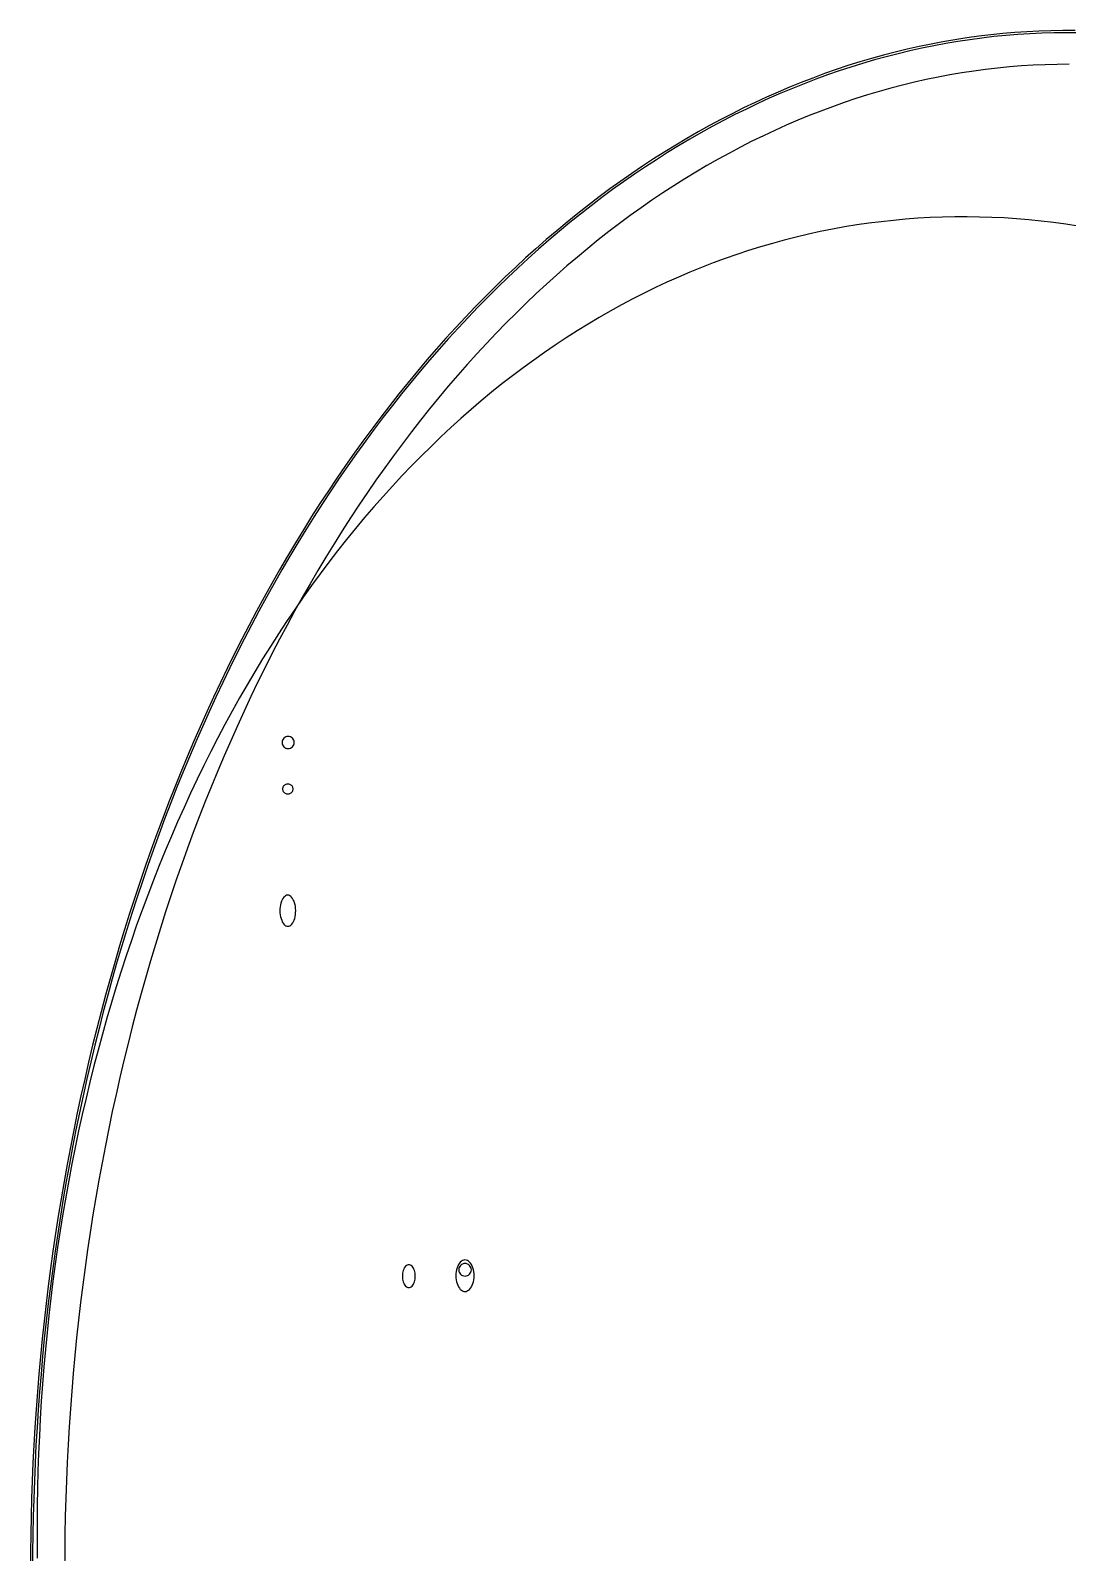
# Model space of a CAD drawing. Extents: x -1 to 217, y -22 to 302.
# Drawn here: x -1.3 to 107.8, y 141.5 to 301.6 of the extents above; entities that cross this region are included whole.
import ezdxf

# ---------------------------------------------------------------- set-up
doc = ezdxf.new("R2010")
doc.units = 0

msp = doc.modelspace()

# ---------------------------------------------------------------- linework, layer by layer
at = {"layer": 'CIRCLES'}
for p, q in [((25.16, 226.82), (25.15, 226.69)), ((25.15, 226.69), (25.16, 226.57)), ((25.19, 226.94), (25.16, 226.82)), ((25.16, 226.57), (25.19, 226.45)), ((25.25, 227.05), (25.19, 226.94)), ((25.19, 226.45), (25.25, 226.34)), ((25.33, 227.14), (25.25, 227.05)), ((25.25, 226.34), (25.33, 226.25)), ((25.43, 227.22), (25.33, 227.14)), ((25.33, 226.25), (25.43, 226.17)), ((25.54, 227.28), (25.43, 227.22)), ((25.43, 226.17), (25.54, 226.11)), ((25.66, 227.32), (25.54, 227.28)), ((25.54, 226.11), (25.66, 226.07)), ((25.78, 227.33), (25.66, 227.32)), ((25.66, 226.07), (25.78, 226.06)), ((25.9, 227.32), (25.78, 227.33)), ((25.78, 226.06), (25.9, 226.07)), ((26.02, 227.28), (25.9, 227.32)), ((25.9, 226.07), (26.02, 226.11)), ((26.13, 227.22), (26.02, 227.28)), ((26.02, 226.11), (26.13, 226.17)), ((26.23, 227.14), (26.13, 227.22)), ((26.13, 226.17), (26.23, 226.25)), ((26.31, 227.05), (26.23, 227.14)), ((26.23, 226.25), (26.31, 226.34)), ((26.37, 226.94), (26.31, 227.05)), ((26.31, 226.34), (26.37, 226.45)), ((26.4, 226.82), (26.37, 226.94)), ((26.37, 226.45), (26.4, 226.57)), ((26.42, 226.69), (26.4, 226.82)), ((26.4, 226.57), (26.42, 226.69)), ((43.74, 171.36), (43.73, 171.23)), ((43.78, 171.48), (43.74, 171.36)), ((43.84, 171.59), (43.78, 171.48)), ((43.92, 171.69), (43.84, 171.59)), ((44.02, 171.78), (43.92, 171.69)), ((44.13, 171.84), (44.02, 171.78)), ((44.26, 171.88), (44.13, 171.84)), ((44.39, 171.89), (44.26, 171.88)), ((44.52, 171.88), (44.39, 171.89)), ((44.64, 171.84), (44.52, 171.88)), ((44.75, 171.78), (44.64, 171.84)), ((44.85, 171.69), (44.75, 171.78)), ((44.94, 171.59), (44.85, 171.69)), ((45, 171.48), (44.94, 171.59)), ((45.03, 171.36), (45, 171.48)), ((45.05, 171.23), (45.03, 171.36)), ((43.73, 171.23), (43.74, 171.1)), ((43.74, 171.1), (43.78, 170.97)), ((43.78, 170.97), (43.84, 170.86)), ((43.84, 170.86), (43.92, 170.76)), ((43.92, 170.76), (44.02, 170.68)), ((44.02, 170.68), (44.13, 170.62)), ((44.13, 170.62), (44.26, 170.58)), ((44.26, 170.58), (44.39, 170.57)), ((44.39, 170.57), (44.52, 170.58)), ((44.52, 170.58), (44.64, 170.62)), ((44.64, 170.62), (44.75, 170.68)), ((44.75, 170.68), (44.85, 170.76)), ((44.85, 170.76), (44.94, 170.86)), ((44.94, 170.86), (45, 170.97)), ((45, 170.97), (45.03, 171.1)), ((45.03, 171.1), (45.05, 171.23))]:
    msp.add_line(p, q, dxfattribs=at)
at = {"layer": 'ELLIPSES'}
for p, q in [((99.68, 301.14), (98.42, 300.99)), ((100.94, 301.27), (99.68, 301.14)), ((101.25, 301.06), (99.98, 300.94)), ((102.21, 301.38), (100.94, 301.27)), ((102.51, 301.17), (101.25, 301.06)), ((103.47, 301.46), (102.21, 301.38)), ((103.78, 301.25), (102.51, 301.17)), ((104.74, 301.53), (103.47, 301.46)), ((105.04, 301.31), (103.78, 301.25)), ((106, 301.57), (104.74, 301.53)), ((106.31, 301.35), (105.04, 301.31)), ((107.27, 301.59), (106, 301.57)), ((107.57, 301.36), (106.31, 301.35)), ((108.54, 301.59), (107.27, 301.59)), ((108.84, 301.36), (107.57, 301.36)), ((90.88, 299.62), (89.63, 299.32)), ((91.18, 299.45), (89.93, 299.15)), ((92.13, 299.9), (90.88, 299.62)), ((92.43, 299.73), (91.18, 299.45)), ((93.39, 300.16), (92.13, 299.9)), ((93.69, 299.98), (92.43, 299.73)), ((94.64, 300.4), (93.39, 300.16)), ((94.94, 300.22), (93.69, 299.98)), ((95.9, 300.62), (94.64, 300.4)), ((96.2, 300.43), (94.94, 300.22)), ((97.16, 300.81), (95.9, 300.62)), ((97.46, 300.62), (96.2, 300.43)), ((98.42, 300.99), (97.16, 300.81)), ((98.72, 300.79), (97.46, 300.62)), ((99.98, 300.94), (98.72, 300.79)), ((84.66, 297.89), (83.42, 297.48)), ((85.9, 298.28), (84.66, 297.89)), ((86.2, 298.13), (84.96, 297.74)), ((87.14, 298.64), (85.9, 298.28)), ((87.44, 298.49), (86.2, 298.13)), ((88.38, 298.99), (87.14, 298.64)), ((88.69, 298.83), (87.44, 298.49)), ((89.63, 299.32), (88.38, 298.99)), ((89.93, 299.15), (88.69, 298.83)), ((102.89, 297.86), (101.64, 297.76)), ((104.15, 297.93), (102.89, 297.86)), ((105.4, 297.99), (104.15, 297.93)), ((106.66, 298.02), (105.4, 297.99)), ((107.92, 298.04), (106.66, 298.02)), ((80.96, 296.59), (79.74, 296.12)), ((81.26, 296.46), (80.04, 295.99)), ((82.19, 297.05), (80.96, 296.59)), ((82.49, 296.91), (81.26, 296.46)), ((83.42, 297.48), (82.19, 297.05)), ((83.72, 297.34), (82.49, 296.91)), ((84.96, 297.74), (83.72, 297.34)), ((92.89, 296.43), (91.64, 296.15)), ((94.13, 296.68), (92.89, 296.43)), ((95.38, 296.92), (94.13, 296.68)), ((96.63, 297.13), (95.38, 296.92)), ((97.88, 297.32), (96.63, 297.13)), ((99.13, 297.49), (97.88, 297.32)), ((100.38, 297.63), (99.13, 297.49)), ((101.64, 297.76), (100.38, 297.63)), ((77.3, 295.11), (76.09, 294.57)), ((77.6, 294.99), (76.38, 294.46)), ((78.52, 295.63), (77.3, 295.11)), ((78.82, 295.5), (77.6, 294.99)), ((79.74, 296.12), (78.52, 295.63)), ((80.04, 295.99), (78.82, 295.5)), ((86.7, 294.81), (85.47, 294.42)), ((87.93, 295.18), (86.7, 294.81)), ((89.16, 295.52), (87.93, 295.18)), ((90.4, 295.84), (89.16, 295.52)), ((91.64, 296.15), (90.4, 295.84)), ((73.67, 293.44), (72.47, 292.84)), ((73.97, 293.33), (72.77, 292.74)), ((74.88, 294.02), (73.67, 293.44)), ((75.17, 293.9), (73.97, 293.33)), ((76.09, 294.57), (74.88, 294.02)), ((76.38, 294.46), (75.17, 293.9)), ((81.8, 293.12), (80.58, 292.64)), ((83.02, 293.57), (81.8, 293.12)), ((84.24, 294.01), (83.02, 293.57)), ((85.47, 294.42), (84.24, 294.01)), ((70.09, 291.58), (68.9, 290.92)), ((70.38, 291.48), (69.2, 290.83)), ((71.28, 292.22), (70.09, 291.58)), ((71.57, 292.12), (70.38, 291.48)), ((72.47, 292.84), (71.28, 292.22)), ((72.77, 292.74), (71.57, 292.12)), ((78.16, 291.62), (76.96, 291.08)), ((79.37, 292.14), (78.16, 291.62)), ((80.58, 292.64), (79.37, 292.14)), ((67.72, 290.24), (66.55, 289.54)), ((68.02, 290.15), (66.84, 289.45)), ((68.9, 290.92), (67.72, 290.24)), ((69.2, 290.83), (68.02, 290.15)), ((74.56, 289.94), (73.37, 289.33)), ((75.76, 290.52), (74.56, 289.94)), ((76.96, 291.08), (75.76, 290.52)), ((65.38, 288.82), (64.22, 288.08)), ((65.67, 288.74), (64.51, 288)), ((66.55, 289.54), (65.38, 288.82)), ((66.84, 289.45), (65.67, 288.74)), ((72.19, 288.7), (71.01, 288.05)), ((73.37, 289.33), (72.19, 288.7)), ((63.06, 287.32), (61.91, 286.54)), ((63.35, 287.24), (62.2, 286.46)), ((64.22, 288.08), (63.06, 287.32)), ((64.51, 288), (63.35, 287.24)), ((68.66, 286.7), (67.5, 285.99)), ((69.83, 287.39), (68.66, 286.7)), ((71.01, 288.05), (69.83, 287.39)), ((60.76, 285.74), (59.62, 284.92)), ((61.05, 285.67), (59.91, 284.85)), ((61.91, 286.54), (60.76, 285.74)), ((62.2, 286.46), (61.05, 285.67)), ((66.34, 285.25), (65.19, 284.5)), ((67.5, 285.99), (66.34, 285.25)), ((58.49, 284.08), (57.36, 283.22)), ((58.78, 284.01), (57.65, 283.16)), ((59.62, 284.92), (58.49, 284.08)), ((59.91, 284.85), (58.78, 284.01)), ((64.04, 283.73), (62.9, 282.94)), ((65.19, 284.5), (64.04, 283.73)), ((56.25, 282.34), (55.13, 281.44)), ((56.53, 282.28), (55.42, 281.39)), ((57.36, 283.22), (56.25, 282.34)), ((57.65, 283.16), (56.53, 282.28)), ((61.76, 282.12), (60.64, 281.29)), ((62.9, 282.94), (61.76, 282.12)), ((92.01, 281.84), (90.71, 281.74)), ((93.3, 281.91), (92.01, 281.84)), ((94.59, 281.96), (93.3, 281.91)), ((95.89, 281.99), (94.59, 281.96)), ((97.18, 281.99), (95.89, 281.99)), ((98.48, 281.97), (97.18, 281.99)), ((99.78, 281.93), (98.48, 281.97)), ((101.08, 281.87), (99.78, 281.93)), ((102.38, 281.78), (101.08, 281.87)), ((54.03, 280.53), (52.93, 279.59)), ((54.31, 280.47), (53.21, 279.54)), ((55.13, 281.44), (54.03, 280.53)), ((55.42, 281.39), (54.31, 280.47)), ((59.52, 280.44), (58.4, 279.56)), ((60.64, 281.29), (59.52, 280.44)), ((81.75, 280.44), (80.49, 280.16)), ((83.03, 280.69), (81.75, 280.44)), ((84.3, 280.92), (83.03, 280.69)), ((85.58, 281.13), (84.3, 280.92)), ((86.86, 281.32), (85.58, 281.13)), ((88.14, 281.48), (86.86, 281.32)), ((89.43, 281.62), (88.14, 281.48)), ((90.71, 281.74), (89.43, 281.62)), ((103.68, 281.67), (102.38, 281.78)), ((104.98, 281.54), (103.68, 281.67)), ((106.28, 281.38), (104.98, 281.54)), ((107.58, 281.2), (106.28, 281.38)), ((108.88, 281), (107.58, 281.2)), ((51.84, 278.64), (50.76, 277.66)), ((52.12, 278.59), (51.04, 277.62)), ((52.93, 279.59), (51.84, 278.64)), ((53.21, 279.54), (52.12, 278.59)), ((57.3, 278.67), (56.2, 277.76)), ((58.4, 279.56), (57.3, 278.67)), ((75.45, 278.83), (74.21, 278.44)), ((76.71, 279.2), (75.45, 278.83)), ((77.96, 279.54), (76.71, 279.2)), ((79.22, 279.86), (77.96, 279.54)), ((80.49, 280.16), (79.22, 279.86)), ((50.76, 277.66), (49.68, 276.67)), ((51.04, 277.62), (49.96, 276.63)), ((56.2, 277.76), (55.1, 276.82)), ((70.49, 277.14), (69.27, 276.67)), ((71.73, 277.6), (70.49, 277.14)), ((72.96, 278.03), (71.73, 277.6)), ((74.21, 278.44), (72.96, 278.03)), ((48.61, 275.66), (47.56, 274.63)), ((48.89, 275.62), (47.83, 274.59)), ((49.68, 276.67), (48.61, 275.66)), ((49.96, 276.63), (48.89, 275.62)), ((54.02, 275.87), (52.94, 274.9)), ((55.1, 276.82), (54.02, 275.87)), ((66.83, 275.65), (65.62, 275.1)), ((68.04, 276.17), (66.83, 275.65)), ((69.27, 276.67), (68.04, 276.17)), ((47.56, 274.63), (46.5, 273.59)), ((47.83, 274.59), (46.78, 273.55)), ((51.87, 273.91), (50.81, 272.9)), ((52.94, 274.9), (51.87, 273.91)), ((63.21, 273.95), (62.02, 273.35)), ((64.41, 274.54), (63.21, 273.95)), ((65.62, 275.1), (64.41, 274.54)), ((45.46, 272.52), (44.43, 271.44)), ((45.74, 272.49), (44.7, 271.41)), ((46.5, 273.59), (45.46, 272.52)), ((46.78, 273.55), (45.74, 272.49)), ((50.81, 272.9), (49.76, 271.87)), ((60.84, 272.72), (59.66, 272.07)), ((62.02, 273.35), (60.84, 272.72)), ((44.43, 271.44), (43.4, 270.34)), ((44.7, 271.41), (43.68, 270.31)), ((48.71, 270.83), (47.67, 269.76)), ((49.76, 271.87), (48.71, 270.83)), ((57.32, 270.7), (56.16, 269.99)), ((58.49, 271.39), (57.32, 270.7)), ((59.66, 272.07), (58.49, 271.39)), ((42.38, 269.22), (41.37, 268.09)), ((42.66, 269.19), (41.65, 268.06)), ((43.4, 270.34), (42.38, 269.22)), ((43.68, 270.31), (42.66, 269.19)), ((47.67, 269.76), (46.65, 268.68)), ((55.01, 269.25), (53.87, 268.5)), ((56.16, 269.99), (55.01, 269.25)), ((41.37, 268.09), (40.38, 266.94)), ((41.65, 268.06), (40.65, 266.91)), ((45.63, 267.57), (44.62, 266.45)), ((46.65, 268.68), (45.63, 267.57)), ((52.73, 267.72), (51.61, 266.92)), ((53.87, 268.5), (52.73, 267.72)), ((40.38, 266.94), (39.38, 265.77)), ((40.65, 266.91), (39.66, 265.74)), ((44.62, 266.45), (43.61, 265.32)), ((50.49, 266.1), (49.38, 265.27)), ((51.61, 266.92), (50.49, 266.1)), ((38.4, 264.58), (37.43, 263.38)), ((38.67, 264.56), (37.7, 263.36)), ((39.38, 265.77), (38.4, 264.58)), ((39.66, 265.74), (38.67, 264.56)), ((43.61, 265.32), (42.62, 264.16)), ((48.27, 264.41), (47.18, 263.53)), ((49.38, 265.27), (48.27, 264.41)), ((37.43, 263.38), (36.47, 262.16)), ((37.7, 263.36), (36.74, 262.14)), ((41.64, 262.99), (40.66, 261.79)), ((42.62, 264.16), (41.64, 262.99)), ((46.09, 262.63), (45.02, 261.71)), ((47.18, 263.53), (46.09, 262.63)), ((36.47, 262.16), (35.52, 260.92)), ((36.74, 262.14), (35.78, 260.91)), ((40.66, 261.79), (39.7, 260.59)), ((45.02, 261.71), (43.95, 260.77)), ((34.57, 259.67), (33.64, 258.4)), ((34.84, 259.65), (33.9, 258.39)), ((35.52, 260.92), (34.57, 259.67)), ((35.78, 260.91), (34.84, 259.65)), ((39.7, 260.59), (38.74, 259.36)), ((42.89, 259.82), (41.85, 258.84)), ((43.95, 260.77), (42.89, 259.82)), ((33.64, 258.4), (32.72, 257.12)), ((33.9, 258.39), (32.98, 257.1)), ((37.8, 258.12), (36.86, 256.86)), ((38.74, 259.36), (37.8, 258.12)), ((40.81, 257.84), (39.78, 256.83)), ((41.85, 258.84), (40.81, 257.84)), ((32.72, 257.12), (31.8, 255.82)), ((32.98, 257.1), (32.06, 255.81)), ((36.86, 256.86), (35.94, 255.58)), ((39.78, 256.83), (38.76, 255.79)), ((31.8, 255.82), (30.9, 254.5)), ((32.06, 255.81), (31.16, 254.49)), ((35.94, 255.58), (35.02, 254.29)), ((37.75, 254.74), (36.75, 253.67)), ((38.76, 255.79), (37.75, 254.74)), ((30.01, 253.17), (29.12, 251.82)), ((30.27, 253.16), (29.38, 251.82)), ((30.9, 254.5), (30.01, 253.17)), ((31.16, 254.49), (30.27, 253.16)), ((34.12, 252.98), (33.22, 251.66)), ((35.02, 254.29), (34.12, 252.98)), ((36.75, 253.67), (35.76, 252.58)), ((29.12, 251.82), (28.25, 250.46)), ((29.38, 251.82), (28.51, 250.46)), ((33.22, 251.66), (32.34, 250.32)), ((34.78, 251.47), (33.82, 250.35)), ((35.76, 252.58), (34.78, 251.47)), ((28.25, 250.46), (27.39, 249.08)), ((28.51, 250.46), (27.65, 249.08)), ((32.34, 250.32), (31.47, 248.96)), ((33.82, 250.35), (32.86, 249.2)), ((27.39, 249.08), (26.54, 247.69)), ((27.65, 249.08), (26.8, 247.69)), ((31.47, 248.96), (30.61, 247.59)), ((32.86, 249.2), (31.92, 248.04)), ((26.54, 247.69), (25.7, 246.29)), ((26.8, 247.69), (25.96, 246.28)), ((30.61, 247.59), (29.75, 246.2)), ((30.98, 246.86), (30.06, 245.66)), ((31.92, 248.04), (30.98, 246.86)), ((25.7, 246.29), (24.87, 244.87)), ((25.96, 246.28), (25.13, 244.87)), ((29.75, 246.2), (28.91, 244.8)), ((30.06, 245.66), (29.15, 244.45)), ((24.06, 243.43), (23.25, 241.98)), ((24.31, 243.43), (23.5, 241.98)), ((24.87, 244.87), (24.06, 243.43)), ((25.13, 244.87), (24.31, 243.43)), ((28.09, 243.38), (27.27, 241.95)), ((28.91, 244.8), (28.09, 243.38)), ((29.15, 244.45), (28.25, 243.22)), ((23.25, 241.98), (22.46, 240.52)), ((23.5, 241.98), (22.71, 240.52)), ((27.27, 241.95), (26.46, 240.5)), ((27.36, 241.97), (26.48, 240.7)), ((28.25, 243.22), (27.36, 241.97)), ((22.46, 240.52), (21.67, 239.05)), ((22.71, 240.52), (21.93, 239.05)), ((26.48, 240.7), (25.62, 239.42)), ((26.46, 240.5), (25.67, 239.04)), ((21.67, 239.05), (20.9, 237.56)), ((21.93, 239.05), (21.15, 237.56)), ((25.62, 239.42), (24.76, 238.12)), ((25.67, 239.04), (24.88, 237.57)), ((20.9, 237.56), (20.14, 236.06)), ((21.15, 237.56), (20.39, 236.06)), ((24.76, 238.12), (23.92, 236.81)), ((24.88, 237.57), (24.11, 236.08)), ((20.14, 236.06), (19.4, 234.54)), ((20.39, 236.06), (19.64, 234.54)), ((23.09, 235.48), (22.28, 234.13)), ((23.92, 236.81), (23.09, 235.48)), ((24.11, 236.08), (23.35, 234.58)), ((19.4, 234.54), (18.66, 233.01)), ((19.64, 234.54), (18.91, 233.02)), ((22.28, 234.13), (21.47, 232.77)), ((23.35, 234.58), (22.61, 233.06)), ((18.66, 233.01), (17.94, 231.47)), ((18.91, 233.02), (18.18, 231.48)), ((21.47, 232.77), (20.68, 231.4)), ((22.61, 233.06), (21.87, 231.54)), ((17.94, 231.47), (17.22, 229.92)), ((18.18, 231.48), (17.47, 229.93)), ((20.68, 231.4), (19.91, 230)), ((21.87, 231.54), (21.15, 229.99)), ((17.22, 229.92), (16.52, 228.35)), ((17.47, 229.93), (16.77, 228.36)), ((19.91, 230), (19.14, 228.6)), ((21.15, 229.99), (20.44, 228.44)), ((16.52, 228.35), (15.84, 226.78)), ((16.77, 228.36), (16.08, 226.78)), ((19.14, 228.6), (18.39, 227.18)), ((20.44, 228.44), (19.74, 226.87)), ((15.84, 226.78), (15.16, 225.19)), ((16.08, 226.78), (15.4, 225.2)), ((18.39, 227.18), (17.65, 225.74)), ((19.74, 226.87), (19.05, 225.29)), ((15.16, 225.19), (14.5, 223.59)), ((15.4, 225.2), (14.74, 223.6)), ((16.93, 224.29), (16.21, 222.83)), ((17.65, 225.74), (16.93, 224.29)), ((19.05, 225.29), (18.38, 223.7)), ((14.5, 223.59), (13.85, 221.98)), ((14.74, 223.6), (14.09, 221.99)), ((16.21, 222.83), (15.52, 221.35)), ((18.38, 223.7), (17.72, 222.1)), ((13.85, 221.98), (13.21, 220.36)), ((14.09, 221.99), (13.45, 220.36)), ((15.52, 221.35), (14.83, 219.86)), ((17.72, 222.1), (17.07, 220.48)), ((25.22, 221.94), (25.2, 221.87)), ((25.2, 221.87), (25.2, 221.81)), ((25.2, 221.81), (25.2, 221.74)), ((25.2, 221.74), (25.22, 221.67)), ((25.24, 222), (25.22, 221.94)), ((25.22, 221.67), (25.24, 221.61)), ((25.27, 222.06), (25.24, 222)), ((25.24, 221.61), (25.27, 221.55)), ((25.31, 222.12), (25.27, 222.06)), ((25.27, 221.55), (25.31, 221.49)), ((25.36, 222.17), (25.31, 222.12)), ((25.31, 221.49), (25.36, 221.44)), ((25.41, 222.21), (25.36, 222.17)), ((25.36, 221.44), (25.41, 221.4)), ((25.47, 222.25), (25.41, 222.21)), ((25.41, 221.4), (25.47, 221.36)), ((25.54, 222.28), (25.47, 222.25)), ((25.47, 221.36), (25.54, 221.33)), ((25.61, 222.3), (25.54, 222.28)), ((25.54, 221.33), (25.61, 221.31)), ((25.68, 222.31), (25.61, 222.3)), ((25.61, 221.31), (25.68, 221.3)), ((25.75, 222.32), (25.68, 222.31)), ((25.68, 221.3), (25.75, 221.29)), ((25.82, 222.31), (25.75, 222.32)), ((25.75, 221.29), (25.82, 221.3)), ((25.89, 222.3), (25.82, 222.31)), ((25.82, 221.3), (25.89, 221.31)), ((25.96, 222.28), (25.89, 222.3)), ((25.89, 221.31), (25.96, 221.33)), ((26.03, 222.25), (25.96, 222.28)), ((25.96, 221.33), (26.03, 221.36)), ((26.09, 222.21), (26.03, 222.25)), ((26.03, 221.36), (26.09, 221.4)), ((26.14, 222.17), (26.09, 222.21)), ((26.09, 221.4), (26.14, 221.44)), ((26.19, 222.12), (26.14, 222.17)), ((26.14, 221.44), (26.19, 221.49)), ((26.23, 222.06), (26.19, 222.12)), ((26.19, 221.49), (26.23, 221.55)), ((26.26, 222), (26.23, 222.06)), ((26.23, 221.55), (26.26, 221.61)), ((26.28, 221.94), (26.26, 222)), ((26.26, 221.61), (26.28, 221.67)), ((26.3, 221.87), (26.28, 221.94)), ((26.28, 221.67), (26.3, 221.74)), ((26.3, 221.81), (26.3, 221.87)), ((26.3, 221.74), (26.3, 221.81)), ((13.21, 220.36), (12.59, 218.72)), ((13.45, 220.36), (12.83, 218.73)), ((14.83, 219.86), (14.16, 218.35)), ((17.07, 220.48), (16.43, 218.86)), ((12.59, 218.72), (11.98, 217.08)), ((12.83, 218.73), (12.21, 217.09)), ((14.16, 218.35), (13.5, 216.84)), ((16.43, 218.86), (15.81, 217.22)), ((11.98, 217.08), (11.38, 215.43)), ((12.21, 217.09), (11.61, 215.43)), ((13.5, 216.84), (12.86, 215.31)), ((15.81, 217.22), (15.2, 215.57)), ((11.38, 215.43), (10.79, 213.76)), ((11.61, 215.43), (11.03, 213.77)), ((12.86, 215.31), (12.23, 213.76)), ((15.2, 215.57), (14.61, 213.91)), ((10.79, 213.76), (10.22, 212.09)), ((11.03, 213.77), (10.45, 212.09)), ((12.23, 213.76), (11.61, 212.21)), ((14.61, 213.91), (14.02, 212.24)), ((10.22, 212.09), (9.66, 210.4)), ((10.45, 212.09), (9.89, 210.41)), ((11.61, 212.21), (11.01, 210.64)), ((14.02, 212.24), (13.45, 210.56)), ((9.66, 210.4), (9.11, 208.71)), ((9.89, 210.41), (9.35, 208.72)), ((11.01, 210.64), (10.43, 209.06)), ((13.45, 210.56), (12.9, 208.87)), ((25.02, 209.81), (24.97, 209.62)), ((25.08, 209.99), (25.02, 209.81)), ((25.15, 210.15), (25.08, 209.99)), ((25.23, 210.29), (25.15, 210.15)), ((25.32, 210.41), (25.23, 210.29)), ((25.42, 210.51), (25.32, 210.41)), ((25.52, 210.58), (25.42, 210.51)), ((25.62, 210.62), (25.52, 210.58)), ((25.73, 210.63), (25.62, 210.62)), ((25.84, 210.62), (25.73, 210.63)), ((25.95, 210.58), (25.84, 210.62)), ((26.05, 210.51), (25.95, 210.58)), ((26.15, 210.42), (26.05, 210.51)), ((26.24, 210.3), (26.15, 210.42)), ((26.32, 210.16), (26.24, 210.3)), ((26.4, 210), (26.32, 210.16)), ((26.46, 209.82), (26.4, 210)), ((26.51, 209.63), (26.46, 209.82)), ((9.11, 208.71), (8.58, 207.01)), ((9.35, 208.72), (8.81, 207.01)), ((10.43, 209.06), (9.85, 207.47)), ((12.9, 208.87), (12.36, 207.17)), ((24.94, 209.42), (24.92, 209.21)), ((24.92, 209.21), (24.92, 208.99)), ((24.92, 208.99), (24.92, 208.78)), ((24.92, 208.78), (24.95, 208.57)), ((24.97, 209.62), (24.94, 209.42)), ((24.95, 208.57), (24.98, 208.37)), ((24.98, 208.37), (25.03, 208.18)), ((25.03, 208.18), (25.1, 208)), ((26.41, 208.01), (26.47, 208.19)), ((26.47, 208.19), (26.52, 208.38)), ((26.54, 209.43), (26.51, 209.63)), ((26.52, 208.38), (26.55, 208.58)), ((26.57, 209.22), (26.54, 209.43)), ((26.55, 208.58), (26.57, 208.79)), ((26.58, 209.01), (26.57, 209.22)), ((26.57, 208.79), (26.58, 209.01)), ((8.58, 207.01), (8.06, 205.29)), ((8.81, 207.01), (8.29, 205.3)), ((9.85, 207.47), (9.29, 205.87)), ((12.36, 207.17), (11.83, 205.46)), ((25.1, 208), (25.17, 207.84)), ((25.17, 207.84), (25.25, 207.7)), ((25.25, 207.7), (25.34, 207.58)), ((25.34, 207.58), (25.44, 207.49)), ((25.44, 207.49), (25.54, 207.42)), ((25.54, 207.42), (25.65, 207.38)), ((25.65, 207.38), (25.76, 207.37)), ((25.76, 207.37), (25.87, 207.38)), ((25.87, 207.38), (25.97, 207.42)), ((25.97, 207.42), (26.08, 207.49)), ((26.08, 207.49), (26.17, 207.59)), ((26.17, 207.59), (26.26, 207.71)), ((26.26, 207.71), (26.34, 207.85)), ((26.34, 207.85), (26.41, 208.01)), ((8.06, 205.29), (7.55, 203.57)), ((8.29, 205.3), (7.78, 203.58)), ((9.29, 205.87), (8.75, 204.26)), ((11.83, 205.46), (11.31, 203.74)), ((7.55, 203.57), (7.06, 201.84)), ((7.78, 203.58), (7.29, 201.85)), ((8.75, 204.26), (8.22, 202.63)), ((11.31, 203.74), (10.81, 202.01)), ((7.06, 201.84), (6.58, 200.11)), ((7.29, 201.85), (6.81, 200.11)), ((8.22, 202.63), (7.71, 201)), ((10.81, 202.01), (10.32, 200.28)), ((7.71, 201), (7.21, 199.35)), ((10.32, 200.28), (9.85, 198.53)), ((6.58, 200.11), (6.11, 198.36)), ((6.81, 200.11), (6.34, 198.37)), ((7.21, 199.35), (6.72, 197.69)), ((6.11, 198.36), (5.66, 196.61)), ((6.34, 198.37), (5.89, 196.61)), ((6.72, 197.69), (6.25, 196.03)), ((9.85, 198.53), (9.39, 196.78)), ((5.66, 196.61), (5.22, 194.85)), ((5.89, 196.61), (5.45, 194.85)), ((6.25, 196.03), (5.8, 194.35)), ((9.39, 196.78), (8.94, 195.02)), ((5.22, 194.85), (4.8, 193.08)), ((5.45, 194.85), (5.03, 193.08)), ((5.8, 194.35), (5.36, 192.67)), ((8.94, 195.02), (8.51, 193.25)), ((4.8, 193.08), (4.39, 191.3)), ((5.03, 193.08), (4.62, 191.31)), ((5.36, 192.67), (4.94, 190.97)), ((8.51, 193.25), (8.09, 191.47)), ((4.39, 191.3), (3.99, 189.52)), ((4.62, 191.31), (4.22, 189.52)), ((4.94, 190.97), (4.53, 189.27)), ((8.09, 191.47), (7.68, 189.68)), ((3.99, 189.52), (3.61, 187.73)), ((4.22, 189.52), (3.83, 187.73)), ((4.53, 189.27), (4.13, 187.56)), ((7.68, 189.68), (7.29, 187.89)), ((3.61, 187.73), (3.24, 185.93)), ((3.83, 187.73), (3.47, 185.94)), ((4.13, 187.56), (3.75, 185.84)), ((7.29, 187.89), (6.92, 186.09)), ((3.24, 185.93), (2.88, 184.13)), ((3.47, 185.94), (3.11, 184.13)), ((3.75, 185.84), (3.39, 184.11)), ((6.92, 186.09), (6.56, 184.29)), ((2.88, 184.13), (2.54, 182.32)), ((3.11, 184.13), (2.77, 182.33)), ((6.56, 184.29), (6.21, 182.48)), ((3.39, 184.11), (3.04, 182.38)), ((2.54, 182.32), (2.22, 180.51)), ((2.77, 182.33), (2.44, 180.51)), ((3.04, 182.38), (2.71, 180.63)), ((6.21, 182.48), (5.88, 180.66)), ((2.22, 180.51), (1.9, 178.69)), ((2.44, 180.51), (2.13, 178.69)), ((2.71, 180.63), (2.39, 178.88)), ((5.88, 180.66), (5.56, 178.84)), ((1.9, 178.69), (1.6, 176.87)), ((2.13, 178.69), (1.83, 176.87)), ((2.39, 178.88), (2.09, 177.12)), ((5.56, 178.84), (5.25, 177.01)), ((1.6, 176.87), (1.32, 175.04)), ((1.83, 176.87), (1.55, 175.04)), ((2.09, 177.12), (1.81, 175.36)), ((5.25, 177.01), (4.96, 175.17)), ((1.32, 175.04), (1.05, 173.2)), ((1.55, 175.04), (1.28, 173.2)), ((1.81, 175.36), (1.54, 173.59)), ((4.96, 175.17), (4.69, 173.33)), ((1.05, 173.2), (0.8, 171.36)), ((1.28, 173.2), (1.02, 171.36)), ((1.54, 173.59), (1.28, 171.81)), ((4.69, 173.33), (4.43, 171.49)), ((0.8, 171.36), (0.56, 169.52)), ((1.02, 171.36), (0.78, 169.52)), ((1.28, 171.81), (1.05, 170.03)), ((4.43, 171.49), (4.18, 169.64)), ((38, 171.42), (37.94, 171.3)), ((38.07, 171.52), (38, 171.42)), ((38.14, 171.61), (38.07, 171.52)), ((38.22, 171.68), (38.14, 171.61)), ((38.3, 171.73), (38.22, 171.68)), ((38.39, 171.76), (38.3, 171.73)), ((38.48, 171.77), (38.39, 171.76)), ((38.56, 171.76), (38.48, 171.77)), ((38.65, 171.73), (38.56, 171.76)), ((38.73, 171.68), (38.65, 171.73)), ((38.81, 171.61), (38.73, 171.68)), ((38.89, 171.52), (38.81, 171.61)), ((38.95, 171.41), (38.89, 171.52)), ((39.01, 171.3), (38.95, 171.41)), ((43.54, 171.44), (43.48, 171.24)), ((43.61, 171.62), (43.54, 171.44)), ((43.69, 171.78), (43.61, 171.62)), ((43.79, 171.92), (43.69, 171.78)), ((43.89, 172.04), (43.79, 171.92)), ((44.01, 172.14), (43.89, 172.04)), ((44.13, 172.21), (44.01, 172.14)), ((44.25, 172.25), (44.13, 172.21)), ((44.38, 172.27), (44.25, 172.25)), ((44.5, 172.25), (44.38, 172.27)), ((44.63, 172.21), (44.5, 172.25)), ((44.75, 172.14), (44.63, 172.21)), ((44.86, 172.04), (44.75, 172.14)), ((44.97, 171.92), (44.86, 172.04)), ((45.06, 171.78), (44.97, 171.92)), ((45.14, 171.62), (45.06, 171.78)), ((45.21, 171.44), (45.14, 171.62)), ((45.27, 171.24), (45.21, 171.44)), ((1.05, 170.03), (0.82, 168.24)), ((37.81, 170.72), (37.8, 170.57)), ((37.8, 170.57), (37.81, 170.41)), ((37.82, 170.88), (37.81, 170.72)), ((37.81, 170.41), (37.82, 170.26)), ((37.85, 171.03), (37.82, 170.88)), ((37.82, 170.26), (37.85, 170.11)), ((37.89, 171.17), (37.85, 171.03)), ((37.85, 170.11), (37.89, 169.97)), ((37.94, 171.3), (37.89, 171.17)), ((37.89, 169.97), (37.94, 169.83)), ((37.94, 169.83), (38, 169.72)), ((38, 169.72), (38.06, 169.61)), ((38.88, 169.61), (38.95, 169.71)), ((38.95, 169.71), (39.01, 169.83)), ((39.06, 171.17), (39.01, 171.3)), ((39.01, 169.83), (39.06, 169.96)), ((39.1, 171.02), (39.06, 171.17)), ((39.06, 169.96), (39.1, 170.1)), ((39.13, 170.88), (39.1, 171.02)), ((39.1, 170.1), (39.13, 170.25)), ((39.14, 170.72), (39.13, 170.88)), ((39.13, 170.25), (39.14, 170.41)), ((39.15, 170.56), (39.14, 170.72)), ((39.14, 170.41), (39.15, 170.56)), ((43.42, 170.83), (43.41, 170.61)), ((43.41, 170.61), (43.42, 170.39)), ((43.44, 171.04), (43.42, 170.83)), ((43.42, 170.39), (43.44, 170.18)), ((43.48, 171.24), (43.44, 171.04)), ((43.44, 170.18), (43.48, 169.98)), ((43.48, 169.98), (43.54, 169.78)), ((43.54, 169.78), (43.61, 169.6)), ((45.14, 169.6), (45.21, 169.78)), ((45.21, 169.78), (45.27, 169.97)), ((45.31, 171.04), (45.27, 171.24)), ((45.27, 169.97), (45.31, 170.18)), ((45.33, 170.82), (45.31, 171.04)), ((45.31, 170.18), (45.33, 170.39)), ((45.34, 170.61), (45.33, 170.82)), ((45.33, 170.39), (45.34, 170.61)), ((0.56, 169.52), (0.33, 167.67)), ((0.78, 169.52), (0.55, 167.67)), ((0.82, 168.24), (0.62, 166.44)), ((4.18, 169.64), (3.95, 167.79)), ((38.06, 169.61), (38.14, 169.52)), ((38.14, 169.52), (38.21, 169.46)), ((38.21, 169.46), (38.3, 169.4)), ((38.3, 169.4), (38.38, 169.37)), ((38.38, 169.37), (38.47, 169.36)), ((38.47, 169.36), (38.56, 169.37)), ((38.56, 169.37), (38.65, 169.4)), ((38.65, 169.4), (38.73, 169.45)), ((38.73, 169.45), (38.81, 169.52)), ((38.81, 169.52), (38.88, 169.61)), ((43.61, 169.6), (43.69, 169.44)), ((43.69, 169.44), (43.79, 169.29)), ((43.79, 169.29), (43.89, 169.17)), ((43.89, 169.17), (44, 169.08)), ((44, 169.08), (44.12, 169.01)), ((44.12, 169.01), (44.25, 168.96)), ((44.25, 168.96), (44.37, 168.95)), ((44.37, 168.95), (44.5, 168.96)), ((44.5, 168.96), (44.62, 169.01)), ((44.62, 169.01), (44.74, 169.08)), ((44.74, 169.08), (44.86, 169.17)), ((44.86, 169.17), (44.96, 169.29)), ((44.96, 169.29), (45.06, 169.44)), ((45.06, 169.44), (45.14, 169.6)), ((0.33, 167.67), (0.12, 165.82)), ((0.55, 167.67), (0.34, 165.82)), ((3.95, 167.79), (3.74, 165.93)), ((0.12, 165.82), (-0.08, 163.97)), ((0.34, 165.82), (0.14, 163.96)), ((0.62, 166.44), (0.43, 164.64)), ((3.74, 165.93), (3.54, 164.07)), ((-0.08, 163.97), (-0.26, 162.11)), ((0.14, 163.96), (-0.04, 162.1)), ((0.43, 164.64), (0.25, 162.84)), ((3.54, 164.07), (3.35, 162.21)), ((-0.26, 162.11), (-0.43, 160.25)), ((-0.04, 162.1), (-0.21, 160.24)), ((0.25, 162.84), (0.09, 161.03)), ((3.35, 162.21), (3.18, 160.34)), ((-0.43, 160.25), (-0.59, 158.38)), ((-0.21, 160.24), (-0.36, 158.38)), ((0.09, 161.03), (-0.05, 159.21)), ((3.18, 160.34), (3.02, 158.47)), ((-0.05, 159.21), (-0.18, 157.4)), ((-0.59, 158.38), (-0.73, 156.52)), ((-0.36, 158.38), (-0.5, 156.51)), ((-0.18, 157.4), (-0.29, 155.57)), ((3.02, 158.47), (2.88, 156.6)), ((-0.73, 156.52), (-0.85, 154.65)), ((-0.5, 156.51), (-0.63, 154.64)), ((-0.29, 155.57), (-0.38, 153.75)), ((2.88, 156.6), (2.75, 154.72)), ((-0.85, 154.65), (-0.96, 152.78)), ((-0.63, 154.64), (-0.74, 152.77)), ((-0.38, 153.75), (-0.46, 151.92)), ((2.75, 154.72), (2.64, 152.84)), ((-0.96, 152.78), (-1.06, 150.91)), ((-0.74, 152.77), (-0.83, 150.9)), ((2.64, 152.84), (2.54, 150.97)), ((-1.06, 150.91), (-1.14, 149.03)), ((-0.83, 150.9), (-0.91, 149.02)), ((-0.46, 151.92), (-0.53, 150.09)), ((2.54, 150.97), (2.46, 149.08)), ((-1.14, 149.03), (-1.2, 147.16)), ((-0.91, 149.02), (-0.98, 147.15)), ((-0.53, 150.09), (-0.57, 148.25)), ((2.46, 149.08), (2.39, 147.2)), ((-0.57, 148.25), (-0.6, 146.42)), ((-1.2, 147.16), (-1.25, 145.28)), ((-0.98, 147.15), (-1.03, 145.27)), ((-0.6, 146.42), (-0.62, 144.58)), ((2.39, 147.2), (2.34, 145.32)), ((-1.25, 145.28), (-1.29, 143.41)), ((-1.03, 145.27), (-1.07, 143.39)), ((-0.62, 144.58), (-0.62, 142.74)), ((2.34, 145.32), (2.3, 143.44)), ((-1.29, 143.41), (-1.31, 141.53)), ((-1.07, 143.39), (-1.09, 141.52)), ((-0.62, 142.74), (-0.6, 140.9)), ((2.3, 143.44), (2.28, 141.55)), ((-1.31, 141.53), (-1.32, 139.65)), ((-1.09, 141.52), (-1.1, 139.64)), ((2.28, 141.55), (2.27, 139.67))]:
    msp.add_line(p, q, dxfattribs=at)

doc.saveas('drawing.dxf')
